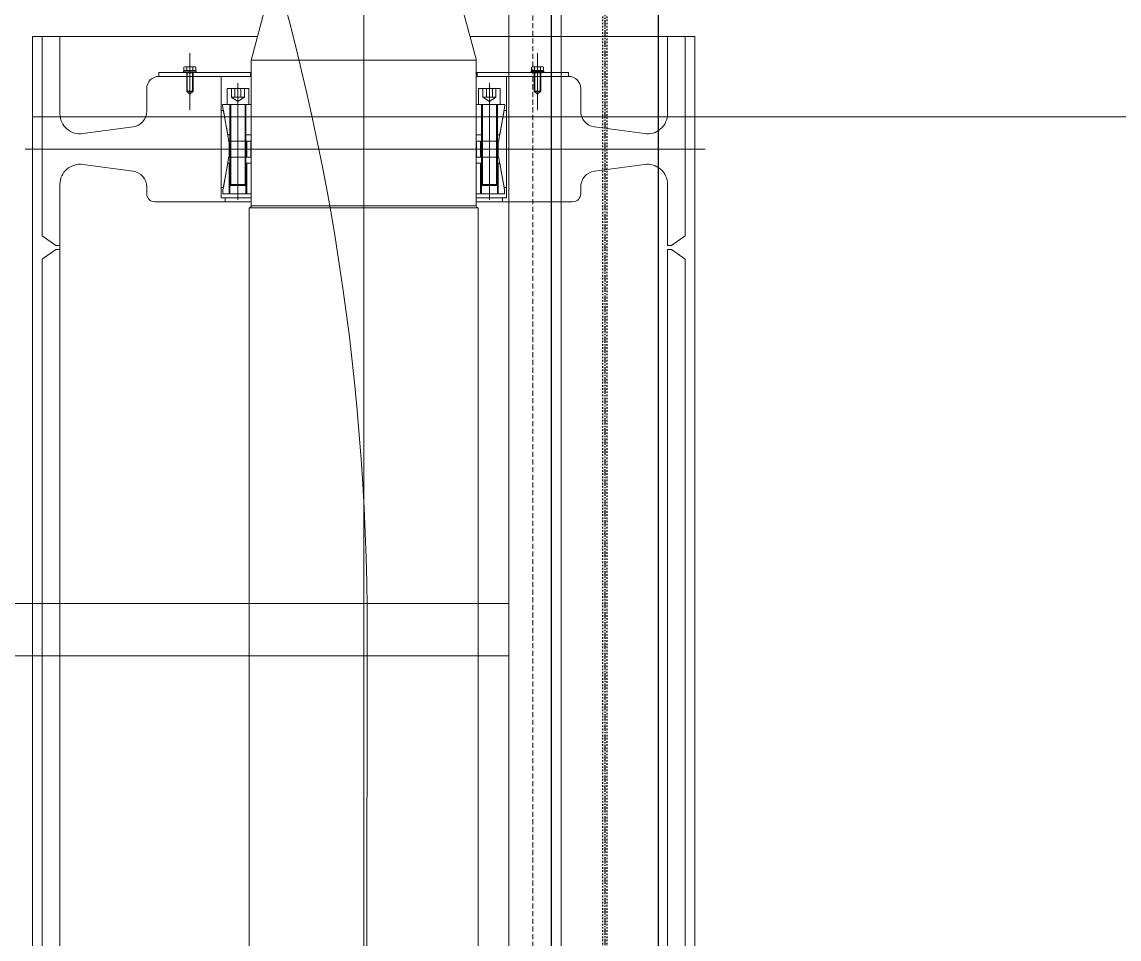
# Model space of a CAD drawing. Header units: millimetres. Extents: x -1319 to 21258, y 11161 to 27532.
# Drawn here: x 8302 to 9667, y 17259 to 18400 of the extents above; entities that cross this region are included whole.
import ezdxf

# ---------------------------------------------------------------- set-up
doc = ezdxf.new("R2010")
doc.units = ezdxf.units.MM
for name, pattern in [('CENTER', [12.7, 7.9375, -1.5875, 1.5875, -1.5875]), ('DXK_LINE_DOT2', [3.9198, 1.9599, -1.9599]), ('HIDDEN', [9.525, 6.35, -3.175])]:
    doc.linetypes.add(name, pattern=pattern)
for name, color, linetype in [('1', 7, 'Continuous'), ('2', 7, 'Continuous'), ('4', 7, 'Continuous')]:
    doc.layers.add(name, color=color, linetype=linetype)
for name, color, linetype, lineweight in [('All Bought', 110, 'Continuous', 9), ('Belt', 4, 'Continuous', 9), ('HIDDDEN', 3, 'HIDDEN', 9), ('hoist', 221, 'Continuous', 9), ('MAIN OBJECT', 2, 'Continuous', 18)]:
    doc.layers.add(name, color=color, linetype=linetype, lineweight=lineweight)

# ---------------------------------------------------------------- blocks, each defined once
blk = doc.blocks.new('A$Cfeb8c868')
at = {"layer": '1', "color": 4, "linetype": 'DXK_LINE_DOT2'}
for p, q in [((3233.4, -4885), (3233.4, -7680.5)), ((3297.1, -4930), (3297.1, -7680.5)), ((3302.8, -4930), (3302.8, -7680.5))]:
    blk.add_line(p, q, dxfattribs=at)
at = {"layer": '2', "color": 4, "linetype": 'Continuous'}
for p, q in [((3233.4, -4925), (3233.4, -7685.5)), ((3366.6, -4925), (3366.6, -7685.5))]:
    blk.add_line(p, q, dxfattribs=at)
at = {"layer": '4', "color": 4, "linetype": 'CENTER'}
blk.add_line((3300, -4800), (3300, -7800), dxfattribs=at)
blk = doc.blocks.new('A$C8184bacf')
at = {"layer": 'All Bought', "color": 1}
for p, q in [((3000.1, -4685, 448149755.6), (3000.1, -7915, 448149755.6)), ((2860.3, -5128.3, 448149755.6), (2879.9, -5054.9, 448149755.6)), ((3139.9, -5128.3, 448149755.6), (3120.3, -5054.9, 448149755.6)), ((2588.1, -5100, 448149755.6), (2867.8, -5100, 448149755.6)), ((2588.1, -5100, 448149755.6), (2588.1, -6300, 448149755.6)), ((2600.1, -5100, 448149755.6), (2600.1, -5348.1, 448149755.6)), ((2622.1, -5100, 448149755.6), (2622.1, -5196.1, 448149755.6)), ((3412.1, -5100, 448149755.6), (3132.3, -5100, 448149755.6)), ((3378.1, -5100, 448149755.6), (3378.1, -5196.1, 448149755.6)), ((3400.1, -5100, 448149755.6), (3400.1, -5348.1, 448149755.6)), ((3412.1, -5100, 448149755.6), (3412.1, -6300, 448149755.6)), ((2783.8, -5120.8, 448149755.6), (2783.8, -5191.2, 448149755.6)), ((2860.1, -5129.6, 448149755.6), (2860.1, -5310.6, 448149755.6)), ((2860.1, -5129.6, 448149755.6), (3000.1, -5129.6, 448149755.6)), ((3140.1, -5129.6, 448149755.6), (3000.1, -5129.6, 448149755.6)), ((3140.1, -5129.6, 448149755.6), (3140.1, -5310.6, 448149755.6)), ((3216.3, -5120.8, 448149755.6), (3216.3, -5191.2, 448149755.6)), ((2745.1, -5149.6, 448149755.6), (2745.1, -5144.6, 448149755.6)), ((2745.1, -5144.6, 448149755.6), (2859.1, -5144.6, 448149755.6)), ((2791.8, -5143, 448149755.6), (2775.8, -5143, 448149755.6)), ((2775.8, -5143, 448149755.6), (2775.8, -5144.6, 448149755.6)), ((2775.8, -5144.6, 448149755.6), (2791.8, -5144.6, 448149755.6)), ((2776.3, -5138.2, 448149755.6), (2777.3, -5137.7, 448149755.6)), ((2776.3, -5138.2, 448149755.6), (2776.3, -5142.4, 448149755.6)), ((2776.3, -5142.4, 448149755.6), (2778, -5142.4, 448149755.6)), ((2790.3, -5137.7, 448149755.6), (2777.3, -5137.7, 448149755.6)), ((2778, -5142.4, 448149755.6), (2778, -5143, 448149755.6)), ((2778, -5142.4, 448149755.6), (2789.6, -5142.4, 448149755.6)), ((2789.6, -5143, 448149755.6), (2778, -5143, 448149755.6)), ((2780.6, -5145.3, 448149755.6), (2779.8, -5144.6, 448149755.6)), ((2779.8, -5144.6, 448149755.6), (2779.8, -5167.8, 448149755.6)), ((2779.8, -5145.3, 448149755.6), (2787.8, -5145.3, 448149755.6)), ((2780.1, -5138.2, 448149755.6), (2780.1, -5142.4, 448149755.6)), ((2780.6, -5144.6, 448149755.6), (2780.6, -5168.6, 448149755.6)), ((2783.8, -5144.6, 448149755.6), (2783.8, -5143, 448149755.6)), ((2787.1, -5144.6, 448149755.6), (2787.1, -5168.6, 448149755.6)), ((2787.1, -5145.3, 448149755.6), (2787.8, -5144.6, 448149755.6)), ((2787.6, -5138.2, 448149755.6), (2787.6, -5142.4, 448149755.6)), ((2787.8, -5144.6, 448149755.6), (2787.8, -5167.8, 448149755.6)), ((2789.6, -5142.4, 448149755.6), (2789.6, -5143, 448149755.6)), ((2789.6, -5142.4, 448149755.6), (2791.3, -5142.4, 448149755.6)), ((2791.3, -5138.2, 448149755.6), (2790.3, -5137.7, 448149755.6)), ((2791.3, -5138.2, 448149755.6), (2791.3, -5142.4, 448149755.6)), ((2791.8, -5144.6, 448149755.6), (2791.8, -5143, 448149755.6)), ((2859.1, -5144.6, 448149755.6), (2860.1, -5144.6, 448149755.6)), ((2859.1, -5144.6, 448149755.6), (2859.1, -5149.6, 448149755.6)), ((3141.1, -5144.6, 448149755.6), (3140.1, -5144.6, 448149755.6)), ((3255.1, -5144.6, 448149755.6), (3141.1, -5144.6, 448149755.6)), ((3141.1, -5144.6, 448149755.6), (3141.1, -5149.6, 448149755.6)), ((3208.3, -5142.9, 448149755.6), (3224.3, -5142.9, 448149755.6)), ((3208.3, -5144.5, 448149755.6), (3208.3, -5142.9, 448149755.6)), ((3224.3, -5144.5, 448149755.6), (3208.3, -5144.5, 448149755.6)), ((3208.8, -5138.2, 448149755.6), (3209.8, -5137.6, 448149755.6)), ((3208.8, -5138.2, 448149755.6), (3208.8, -5142.3, 448149755.6)), ((3210.5, -5142.3, 448149755.6), (3208.8, -5142.3, 448149755.6)), ((3209.8, -5137.6, 448149755.6), (3222.8, -5137.6, 448149755.6)), ((3210.5, -5142.3, 448149755.6), (3210.5, -5142.9, 448149755.6)), ((3222.1, -5142.3, 448149755.6), (3210.5, -5142.3, 448149755.6)), ((3210.5, -5142.9, 448149755.6), (3222.1, -5142.9, 448149755.6)), ((3212.3, -5144.5, 448149755.6), (3212.3, -5167.8, 448149755.6)), ((3213.1, -5145.3, 448149755.6), (3212.3, -5144.5, 448149755.6)), ((3220.3, -5145.3, 448149755.6), (3212.3, -5145.3, 448149755.6)), ((3212.6, -5138.2, 448149755.6), (3212.6, -5142.3, 448149755.6)), ((3213.1, -5144.5, 448149755.6), (3213.1, -5168.5, 448149755.6)), ((3216.3, -5144.5, 448149755.6), (3216.3, -5142.9, 448149755.6)), ((3219.6, -5145.3, 448149755.6), (3220.3, -5144.5, 448149755.6)), ((3219.6, -5144.5, 448149755.6), (3219.6, -5168.5, 448149755.6)), ((3220.1, -5138.2, 448149755.6), (3220.1, -5142.3, 448149755.6)), ((3220.3, -5144.5, 448149755.6), (3220.3, -5167.8, 448149755.6)), ((3222.1, -5142.3, 448149755.6), (3222.1, -5142.9, 448149755.6)), ((3223.8, -5142.3, 448149755.6), (3222.1, -5142.3, 448149755.6)), ((3223.8, -5138.2, 448149755.6), (3222.8, -5137.6, 448149755.6)), ((3223.8, -5138.2, 448149755.6), (3223.8, -5142.3, 448149755.6)), ((3224.3, -5142.9, 448149755.6), (3224.3, -5144.5, 448149755.6)), ((3255.1, -5149.6, 448149755.6), (3255.1, -5144.6, 448149755.6)), ((2859.1, -5149.6, 448149755.6), (2745.1, -5149.6, 448149755.6)), ((2822.6, -5149.6, 448149755.6), (2822.6, -5300.6, 448149755.6)), ((2843.6, -5158.1, 448149755.6), (2843.6, -5303.3, 448149755.6)), ((2859.1, -5149.6, 448149755.6), (2860.1, -5149.6, 448149755.6)), ((3141.1, -5149.6, 448149755.6), (3140.1, -5149.6, 448149755.6)), ((3141.1, -5149.6, 448149755.6), (3255.1, -5149.6, 448149755.6)), ((3156.6, -5158.1, 448149755.6), (3156.6, -5303.3, 448149755.6)), ((3177.6, -5149.6, 448149755.6), (3177.6, -5300.6, 448149755.6)), ((2730.1, -5164.6, 448149755.6), (2730.1, -5192.7, 448149755.6)), ((2783.8, -5171.8, 448149755.6), (2779.8, -5167.8, 448149755.6)), ((2779.8, -5167.8, 448149755.6), (2787.8, -5167.8, 448149755.6)), ((2780.6, -5168.6, 448149755.6), (2787.1, -5168.6, 448149755.6)), ((2787.8, -5167.8, 448149755.6), (2783.8, -5171.8, 448149755.6)), ((2843.6, -5164.6, 448149755.6), (2830.1, -5164.6, 448149755.6)), ((2830.1, -5184.4, 448149755.6), (2830.1, -5164.6, 448149755.6)), ((2835.4, -5175.6, 448149755.6), (2835.4, -5164.6, 448149755.6)), ((2839.8, -5175.6, 448149755.6), (2839.8, -5164.6, 448149755.6)), ((2843.6, -5164.6, 448149755.6), (2857, -5164.6, 448149755.6)), ((2847.3, -5175.6, 448149755.6), (2847.3, -5164.6, 448149755.6)), ((2851.7, -5175.6, 448149755.6), (2851.7, -5164.6, 448149755.6)), ((2857, -5184.4, 448149755.6), (2857, -5164.6, 448149755.6)), ((3156.6, -5164.6, 448149755.6), (3143.1, -5164.6, 448149755.6)), ((3143.1, -5184.4, 448149755.6), (3143.1, -5164.6, 448149755.6)), ((3148.4, -5175.6, 448149755.6), (3148.4, -5164.6, 448149755.6)), ((3152.8, -5175.6, 448149755.6), (3152.8, -5164.6, 448149755.6)), ((3156.6, -5164.6, 448149755.6), (3170, -5164.6, 448149755.6)), ((3160.3, -5175.6, 448149755.6), (3160.3, -5164.6, 448149755.6)), ((3164.7, -5175.6, 448149755.6), (3164.7, -5164.6, 448149755.6)), ((3170, -5184.4, 448149755.6), (3170, -5164.6, 448149755.6)), ((3212.3, -5167.8, 448149755.6), (3216.3, -5171.8, 448149755.6)), ((3220.3, -5167.8, 448149755.6), (3212.3, -5167.8, 448149755.6)), ((3219.6, -5168.5, 448149755.6), (3213.1, -5168.5, 448149755.6)), ((3216.3, -5171.8, 448149755.6), (3220.3, -5167.8, 448149755.6)), ((3270.1, -5164.6, 448149755.6), (3270.1, -5192.7, 448149755.6)), ((2824.4, -5184.4, 448149755.6), (2824.4, -5186.4, 448149755.6)), ((2824.4, -5184.4, 448149755.6), (2860.1, -5184.4, 448149755.6)), ((2830.8, -5222.4, 448149755.6), (2824.4, -5186.4, 448149755.6)), ((2833.6, -5284.2, 448149755.6), (2833.6, -5184.4, 448149755.6)), ((2834.7, -5220.5, 448149755.6), (2834.7, -5184.4, 448149755.6)), ((2835.4, -5175.6, 448149755.6), (2843.6, -5175.6, 448149755.6)), ((2843.6, -5180.7, 448149755.6), (2835.4, -5175.6, 448149755.6)), ((2851.7, -5175.6, 448149755.6), (2843.6, -5175.6, 448149755.6)), ((2843.6, -5180.7, 448149755.6), (2851.7, -5175.6, 448149755.6)), ((2852.5, -5220.5, 448149755.6), (2852.5, -5184.4, 448149755.6)), ((2853.6, -5295.6, 448149755.6), (2853.6, -5184.4, 448149755.6)), ((2860.1, -5184.4, 448149755.6), (2860.1, -5222.4, 448149755.6)), ((3140.1, -5184.4, 448149755.6), (3140.1, -5222.4, 448149755.6)), ((3175.7, -5184.4, 448149755.6), (3140.1, -5184.4, 448149755.6)), ((3146.6, -5295.6, 448149755.6), (3146.6, -5184.4, 448149755.6)), ((3147.7, -5220.5, 448149755.6), (3147.7, -5184.4, 448149755.6)), ((3148.4, -5175.6, 448149755.6), (3156.6, -5175.6, 448149755.6)), ((3156.6, -5180.7, 448149755.6), (3148.4, -5175.6, 448149755.6)), ((3164.7, -5175.6, 448149755.6), (3156.6, -5175.6, 448149755.6)), ((3156.6, -5180.7, 448149755.6), (3164.7, -5175.6, 448149755.6)), ((3165.5, -5220.5, 448149755.6), (3165.5, -5184.4, 448149755.6)), ((3166.6, -5284.2, 448149755.6), (3166.6, -5184.4, 448149755.6)), ((3169.4, -5222.4, 448149755.6), (3175.7, -5186.4, 448149755.6)), ((3175.7, -5184.4, 448149755.6), (3175.7, -5186.4, 448149755.6)), ((2822.6, -5192, 448149755.6), (2822.6, -5288, 448149755.6)), ((2822.6, -5192, 448149755.6), (2825.4, -5192, 448149755.6)), ((2831.8, -5228.1, 448149755.6), (2825.4, -5192, 448149755.6)), ((2833.6, -5222.4, 448149755.6), (2833.6, -5199.4, 448149755.6)), ((3166.6, -5222.4, 448149755.6), (3166.6, -5199.4, 448149755.6)), ((3168.4, -5228.1, 448149755.6), (3174.7, -5192, 448149755.6)), ((3177.6, -5192, 448149755.6), (3174.7, -5192, 448149755.6)), ((3177.6, -5192, 448149755.6), (3177.6, -5288, 448149755.6)), ((2650.7, -5220.8, 448149755.6), (2713, -5212.5, 448149755.6)), ((2827.6, -5203.4, 448149755.6), (2827.5, -5203.6, 448149755.6)), ((3172.6, -5203.4, 448149755.6), (3172.7, -5203.6, 448149755.6)), ((3349.4, -5220.8, 448149755.6), (3287.2, -5212.5, 448149755.6)), ((2830.8, -5222.4, 448149755.6), (2833.6, -5222.4, 448149755.6)), ((2831.8, -5228.1, 448149755.6), (2831.8, -5230, 448149755.6)), ((2834.7, -5285.5, 448149755.6), (2834.7, -5220.5, 448149755.6)), ((2852.5, -5285.5, 448149755.6), (2852.5, -5220.5, 448149755.6)), ((2853.6, -5222.4, 448149755.6), (2860.1, -5222.4, 448149755.6)), ((3146.6, -5222.4, 448149755.6), (3140.1, -5222.4, 448149755.6)), ((3147.7, -5285.5, 448149755.6), (3147.7, -5220.5, 448149755.6)), ((3165.5, -5285.5, 448149755.6), (3165.5, -5220.5, 448149755.6)), ((3169.4, -5222.4, 448149755.6), (3166.6, -5222.4, 448149755.6)), ((3168.4, -5228.1, 448149755.6), (3168.4, -5230, 448149755.6)), ((2578.8, -5240, 448149755.6), (3424.8, -5240, 448149755.6)), ((2831.8, -5230, 448149755.6), (2859.6, -5230, 448149755.6)), ((2832.6, -5250, 448149755.6), (2832.6, -5230, 448149755.6)), ((2854.6, -5250, 448149755.6), (2854.6, -5230, 448149755.6)), ((2859.6, -5230, 448149755.6), (2859.6, -5250, 448149755.6)), ((2859.6, -5230, 448149755.6), (2859.6, -5250, 448149755.6)), ((3140.6, -5230, 448149755.6), (3140.6, -5250, 448149755.6)), ((3140.6, -5230, 448149755.6), (3140.6, -5250, 448149755.6)), ((3168.4, -5230, 448149755.6), (3140.6, -5230, 448149755.6)), ((3145.6, -5250, 448149755.6), (3145.6, -5230, 448149755.6)), ((3167.6, -5250, 448149755.6), (3167.6, -5230, 448149755.6)), ((2831.8, -5251.9, 448149755.6), (2825.4, -5288, 448149755.6)), ((2831.8, -5251.9, 448149755.6), (2831.8, -5250, 448149755.6)), ((2831.8, -5250, 448149755.6), (2859.6, -5250, 448149755.6)), ((3168.4, -5250, 448149755.6), (3140.6, -5250, 448149755.6)), ((3168.4, -5251.9, 448149755.6), (3168.4, -5250, 448149755.6)), ((3168.4, -5251.9, 448149755.6), (3174.7, -5288, 448149755.6)), ((2650.7, -5259.2, 448149755.6), (2713, -5267.5, 448149755.6)), ((2824.9, -5290.8, 448149755.6), (2830.8, -5257.6, 448149755.6)), ((2830.8, -5257.6, 448149755.6), (2833.6, -5257.6, 448149755.6)), ((2832.6, -5295.6, 448149755.6), (2832.6, -5257.6, 448149755.6)), ((2833.6, -5295.6, 448149755.6), (2833.6, -5257.6, 448149755.6)), ((2853.6, -5257.6, 448149755.6), (2860.1, -5257.6, 448149755.6)), ((2854.6, -5295.6, 448149755.6), (2854.6, -5257.6, 448149755.6)), ((2860.1, -5295.6, 448149755.6), (2860.1, -5257.6, 448149755.6)), ((3140.1, -5295.6, 448149755.6), (3140.1, -5257.6, 448149755.6)), ((3146.6, -5257.6, 448149755.6), (3140.1, -5257.6, 448149755.6)), ((3145.6, -5295.6, 448149755.6), (3145.6, -5257.6, 448149755.6)), ((3166.6, -5295.6, 448149755.6), (3166.6, -5257.6, 448149755.6)), ((3169.4, -5257.6, 448149755.6), (3166.6, -5257.6, 448149755.6)), ((3167.6, -5295.6, 448149755.6), (3167.6, -5257.6, 448149755.6)), ((3175.2, -5290.8, 448149755.6), (3169.4, -5257.6, 448149755.6)), ((3349.4, -5259.2, 448149755.6), (3287.2, -5267.5, 448149755.6)), ((2622.1, -5360, 448149755.6), (2622.1, -5283.9, 448149755.6)), ((2730.1, -5295.6, 448149755.6), (2730.1, -5287.3, 448149755.6)), ((2822.6, -5288, 448149755.6), (2825.4, -5288, 448149755.6)), ((2824.9, -5295.6, 448149755.6), (2824.9, -5290.8, 448149755.6)), ((2824.9, -5295.6, 448149755.6), (2860.1, -5295.6, 448149755.6)), ((2833.6, -5284.2, 448149755.6), (2834.7, -5285.5, 448149755.6)), ((2833.6, -5284.2, 448149755.6), (2853.6, -5284.2, 448149755.6)), ((2852.5, -5285.5, 448149755.6), (2834.7, -5285.5, 448149755.6)), ((2853.6, -5284.2, 448149755.6), (2852.5, -5285.5, 448149755.6)), ((3175.2, -5295.6, 448149755.6), (3140.1, -5295.6, 448149755.6)), ((3146.6, -5284.2, 448149755.6), (3147.7, -5285.5, 448149755.6)), ((3166.6, -5284.2, 448149755.6), (3146.6, -5284.2, 448149755.6)), ((3147.7, -5285.5, 448149755.6), (3165.5, -5285.5, 448149755.6)), ((3166.6, -5284.2, 448149755.6), (3165.5, -5285.5, 448149755.6)), ((3177.6, -5288, 448149755.6), (3174.7, -5288, 448149755.6)), ((3175.2, -5295.6, 448149755.6), (3175.2, -5290.8, 448149755.6)), ((3270.1, -5295.6, 448149755.6), (3270.1, -5287.3, 448149755.6)), ((3378.1, -5360, 448149755.6), (3378.1, -5283.9, 448149755.6)), ((2827.6, -5305.6, 448149755.6), (2740.1, -5305.6, 448149755.6)), ((2827.6, -5300.6, 448149755.6), (2822.6, -5300.6, 448149755.6)), ((2827.6, -5305.6, 448149755.6), (2827.6, -5300.6, 448149755.6)), ((2827.6, -5300.6, 448149755.6), (2860.1, -5300.6, 448149755.6)), ((2827.6, -5305.6, 448149755.6), (2860.1, -5305.6, 448149755.6)), ((3000.1, -5310.6, 448149755.6), (2860.1, -5310.6, 448149755.6)), ((3000.1, -5310.6, 448149755.6), (3140.1, -5310.6, 448149755.6)), ((3172.6, -5300.6, 448149755.6), (3140.1, -5300.6, 448149755.6)), ((3172.6, -5305.6, 448149755.6), (3140.1, -5305.6, 448149755.6)), ((3172.6, -5305.6, 448149755.6), (3172.6, -5300.6, 448149755.6)), ((3172.6, -5300.6, 448149755.6), (3177.6, -5300.6, 448149755.6)), ((3172.6, -5305.6, 448149755.6), (3260.1, -5305.6, 448149755.6)), ((2857.6, -5313.1, 448149755.6), (2857.6, -6300, 448149755.6)), ((2857.6, -5313.1, 448149755.6), (3000.1, -5313.1, 448149755.6)), ((3142.6, -5313.1, 448149755.6), (3000.1, -5313.1, 448149755.6)), ((3142.6, -5313.1, 448149755.6), (3142.6, -6300, 448149755.6)), ((2617.1, -5360, 448149755.6), (2600.1, -5348.1, 448149755.6)), ((3383.1, -5360, 448149755.6), (3400.1, -5348.1, 448149755.6)), ((2617.1, -5365, 448149755.6), (2600.1, -5376.9, 448149755.6)), ((2617.1, -5360, 448149755.6), (2622.1, -5360, 448149755.6)), ((2617.1, -5365, 448149755.6), (2622.1, -5365, 448149755.6)), ((2622.1, -5360, 448149755.6), (2622.1, -5365, 448149755.6)), ((2622.1, -5365, 448149755.6), (2622.1, -6300, 448149755.6)), ((3383.1, -5360, 448149755.6), (3378.1, -5360, 448149755.6)), ((3383.1, -5365, 448149755.6), (3378.1, -5365, 448149755.6)), ((3378.1, -5365, 448149755.6), (3378.1, -6300, 448149755.6)), ((3383.1, -5365, 448149755.6), (3400.1, -5376.9, 448149755.6)), ((2600.1, -5376.9, 448149755.6), (2600.1, -6300, 448149755.6)), ((3400.1, -5376.9, 448149755.6), (3400.1, -6300, 448149755.6))]:
    blk.add_line(p, q, dxfattribs=at)
for centre, radius, start, end in [((2865.1, -5129.6, 448149755.6), 5, 165, 180), ((3135.1, -5129.6, 448149755.6), 5, 0, 15), ((2778.2, -5141, 448149755.6), 3.32, 55.5531, 115.5531), ((2783.8, -5150.1, 448149755.6), 12.4, 72.3875, 107.6125), ((2789.5, -5141, 448149755.6), 3.32, 64.4469, 124.4469), ((3210.7, -5141, 448149755.6), 3.32, 55.5578, 115.5578), ((3216.3, -5150, 448149755.6), 12.4, 72.3922, 107.6172), ((3222, -5141, 448149755.6), 3.32, 64.4516, 124.4516), ((2745.1, -5164.6, 448149755.6), 15, 90, 180), ((3255.1, -5164.6, 448149755.6), 15, 0, 90), ((2647.1, -5196.1, 448149755.6), 25, 180, 278.3659), ((2710.1, -5192.7, 448149755.6), 20, 278.3659, 0), ((3290.1, -5192.7, 448149755.6), 20, 180, 261.6341), ((3353.1, -5196.1, 448149755.6), 25, 261.6341, 0), ((2647.1, -5283.9, 448149755.6), 25, 81.6341, 180), ((2710.1, -5287.3, 448149755.6), 20, 0, 81.6341), ((3290.1, -5287.3, 448149755.6), 20, 98.3659, 180), ((3353.1, -5283.9, 448149755.6), 25, 0, 98.3659), ((2740.1, -5295.6, 448149755.6), 10, 180, 270), ((3260.1, -5295.6, 448149755.6), 10, 270, 0), ((2857.6, -5310.6, 448149755.6), 2.5, 270, 0), ((3142.6, -5310.6, 448149755.6), 2.5, 180, 270)]:
    blk.add_arc(centre, radius, start, end, dxfattribs=at)
at = {"layer": 'Belt', "color": 1}
blk.add_line((15503.8, -5200, 448149754.8), (2588.1, -5200, 448149754.8), dxfattribs=at)
at = {"layer": 'HIDDDEN', "color": 1}
blk.add_line((3210.7, -4530.8, 448149755.6), (3210.7, -8071.3, 448149755.6), dxfattribs=at)
at = {"layer": 'hoist', "color": 1, "lineweight": 0}
blk.add_line((3000.1, -11500, 448149754.8), (3004.4, -5840.2, 448149754.8), dxfattribs=at)
blk.add_arc((4.4, -5837.6, 448149754.8), 3000, 359.9521, 18.6564, dxfattribs=at)
at = {"layer": 'MAIN OBJECT', "color": 1}
for p, q in [((3245.7, -4475.8, 448149755.6), (3245.7, -8126.3, 448149755.6)), ((3180.7, -4540.8, 448149755.6), (3180.7, -8061.3, 448149755.6)), ((2488.6, -5805.3, 448149755.6), (3180.7, -5805.3, 448149755.6)), ((2488.6, -5870.3, 448149755.6), (3180.7, -5870.3, 448149755.6))]:
    blk.add_line(p, q, dxfattribs=at)

msp = doc.modelspace()

# ---------------------------------------------------------------- block references
for name in ['A$C8184bacf', 'A$Cfeb8c868']:
    msp.add_blockref(name, (5726.8, 23482))

doc.saveas('drawing.dxf')
